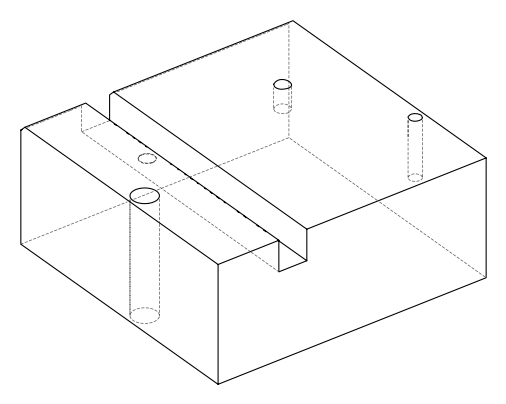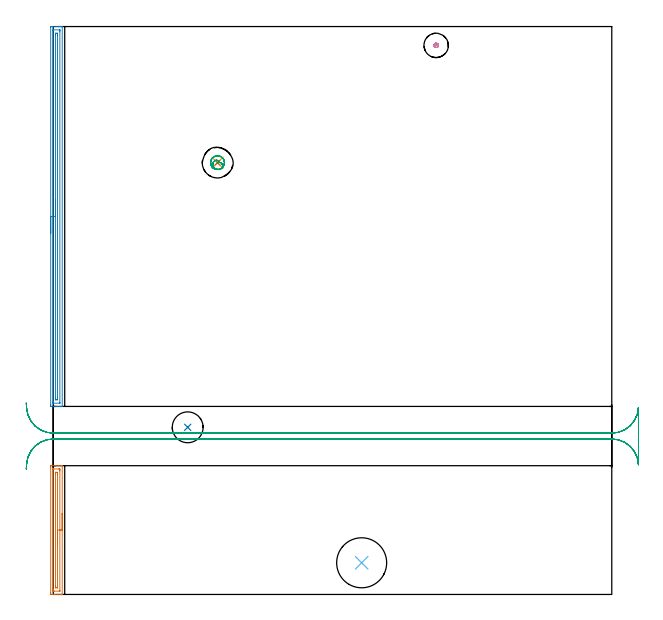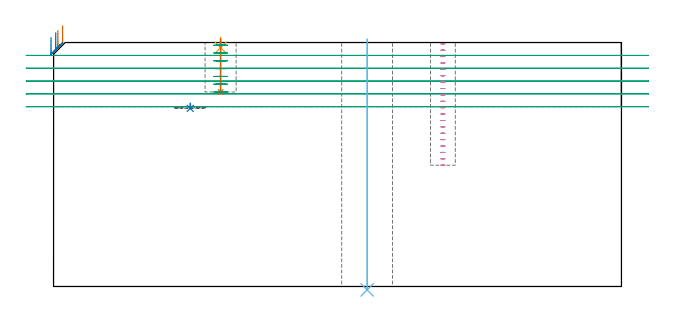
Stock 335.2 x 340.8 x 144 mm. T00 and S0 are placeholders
(PLAN: 9 operations, 7 tool changes, 18.9 min)
(1 AREA_MILL | FG_CHAMFER_SURFACE | UGT0205_001 | 2.04 min | 1943 mm3)
(2 AREA_MILL_1 | FG_CHAMFER_SURFACE_1 | UGT0205_001 | 5.66 min | 5530 mm3)
(3 MILL_RECTANGULAR_SLOT | SLOT_RECTANGULAR | UGT0201_004 | Follow Part, ap 8, ae 75% | 8.16 min | 450906 mm3)
(4 MILL_BLIND_HOLE_FROM_SOLID_MATERIAL | STEP1POCKET | NXT0201_011 | Spiral | 1 min | 12046 mm3)
(5 SPOT_DRILL | STEP1POCKET_1 | NXT0321_9005460120000 | 0.05 min | 217 mm3)
(6 INDEXABLE_INSERT_DRILL_THROUGH_HOLE_FROM_SOLID | STEP1HOLE | NXT0302_031 | 0.59 min | 101774 mm3)
(7 DRILL_BLIND_HOLE_INTO_CENTER | STEP1POCKET_1 | NXT0301_128 | 0.13 min | 2918 mm3)
(8 INDEXABLE_INSERT_DRILL_BLIND_HOLE_FROM_SOLID | STEP1POCKET_2 | NXT0302_008 | 0.02 min | 235 mm3)
(9 MILL_ROUGH_BLIND_HOLE_CONTOUR | STEP1POCKET_1 | NXT0201_010 | Spiral | 1.28 min | 4528 mm3)
(TOOL UGT0205_001 | Chamfer Mill 20 x 3 x 45 deg. | D20 FL50 Z2)
(TOOL UGT0201_004 | End Mill 32 mm | D32 FL53 Z6)
(TOOL NXT0201_011 | ENDMILL 12mm [2P460-1200-NA 1630] | D12 FL38 Z6)
(TOOL NXT0321_9005460120000 | NC Spot Drill, 142deg, 12mm, Carbide, Uncoated | D12 PA142 FL30 Z2)
(TOOL NXT0302_031 | Index. Insert Drill 30mm [880-D3000L32-05] | D30 PA176 FL150 Z2)
(TOOL NXT0301_128 | Carbide Drill 12mm [861.1-1200-036A1-GP GC34] | D12 PA150 FL37.4 Z2)
(TOOL NXT0302_008 | Index. Insert Drill 18.5mm [880-D1850L25-05] | D18.5 PA176 FL93 Z2)
(TOOL NXT0201_010 | ENDMILL 10mm [2P460-1000-NA 1630] | D10 FL30 Z6)
(OP 1 AREA_MILL)
G17 G21 G94 G90
T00 M6
G54
G17 G0 G90 X5.4 Y48.65 S1061 M3
G43 Z154. H0
G94 G1 Y48.612 Z153.128 F250.
Y48.498 Z152.264
Y48.309 Z151.412
Y48.047 Z150.58
Y47.713 Z149.774
Y47.31 Z149.
Y46.842 Z148.264
Y46.31 Z147.572
Y45.721 Z146.929
Y45.078 Z146.34
Y44.386 Z145.808
Y43.65 Z145.34
Y42.876 Z144.937
Y42.07 Z144.603
Y41.238 Z144.341
Y40.387 Z144.152
Y39.522 Z144.038
Y38.65 Z144.
Y0.081
X5.397 Y0.01 Z143.99
X5.333 Y0.003 Z143.927
X5.261 Y0. Z143.859
X1.352 Z139.95
X0.635 Z139.229
X-1.118 Y0.002 Z137.477
X-1.335 Y0.004 Z137.26
X-1.491 Y0.01 Z137.105
X-1.495 Y0.143 Z137.102
X-1.499 Y0.524 Z137.101
X-1.5 Y0.911 Z137.1
Y76.276
X-1.499 Y76.776 Z137.101
X-1.495 Y77.157 Z137.102
X-1.491 Y77.29 Z137.105
X-1.118 Y77.3 Z137.477
X0.635 Z139.229
X1.352 Z139.95
X1.512 Z140.11
X3.265 Z141.862
X5.261 Z143.859
X5.333 Y77.297 Z143.927
X5.397 Y77.29 Z143.99
X5.4 Y77.219 Z144.
Y38.65
X3.986 Z142.586
X3.985 Y2.297 Z142.585
X3.984 Y2.115 Z142.584
X3.981 Y2.025 Z142.581
X3.98 Y2.011 Z142.58
X3.937 Y2.007 Z142.537
X3.853 Y2.004 Z142.453
X3.558 Y2. Z142.158
X0.635 Z139.235
X0.05 Y2.003 Z138.65
X-0.04 Y2.009 Z138.56
X-0.079 Y2.013 Z138.521
X-0.082 Y2.137 Z138.518
X-0.084 Y2.297 Z138.516
X-0.086 Y3.027 Z138.514
Y3.184
X-0.085 Y75.003 Z138.515
X-0.083 Y75.185 Z138.517
X-0.081 Y75.275 Z138.519
X-0.08 Y75.289 Z138.52
X-0.037 Y75.293 Z138.563
X0.047 Y75.296 Z138.647
X0.342 Y75.3 Z138.942
X3.265 Z141.865
X3.85 Y75.297 Z142.45
X3.94 Y75.291 Z142.54
X3.979 Y75.287 Z142.579
X3.983 Y75.163 Z142.583
X3.984 Y75.003 Z142.584
X3.986 Y74.273 Z142.586
Y74.116
Y38.65
X2.572 Z141.172
Y4.772
X2.569 Y4.071 Z141.169
X2.568 Y4.026 Z141.168
X2.566 Y4.011 Z141.166
X2.528 Y4.006 Z141.128
X2.457 Y4.001 Z141.057
X2.388 Y4. Z140.988
X1.581 Z140.181
X1.512 Y4.002 Z140.112
X1.442 Y4.007 Z140.042
X1.335 Y4.018 Z139.935
X1.333 Y4.071 Z139.933
X1.33 Y4.255 Z139.93
X1.329 Y4.957 Z139.929
X1.328 Y5.143 Z139.928
X1.329 Y72.528 Z139.929
X1.331 Y73.229 Z139.931
X1.333 Y73.274 Z139.933
X1.334 Y73.289 Z139.934
X1.372 Y73.294 Z139.972
X1.443 Y73.299 Z140.043
X1.512 Y73.3 Z140.112
X2.319 Z140.919
X2.388 Y73.298 Z140.988
X2.458 Y73.293 Z141.058
X2.565 Y73.282 Z141.165
X2.567 Y73.229 Z141.167
X2.57 Y73.045 Z141.17
X2.571 Y72.343 Z141.171
X2.572 Y72.157 Z141.172
Y38.65
Y37.778 Z141.21
Y36.914 Z141.324
Y36.062 Z141.512
Y35.23 Z141.775
Y34.424 Z142.109
Y33.65 Z142.511
Y32.914 Z142.98
Y32.222 Z143.511
Y31.579 Z144.101
Y30.99 Z144.744
Y30.459 Z145.436
Y29.99 Z146.172
Y29.587 Z146.945
Y29.253 Z147.751
Y28.991 Z148.583
Y28.802 Z149.435
Y28.688 Z150.3
Y28.65 Z151.172
G0 Z154.
M5
M2
(OP 2 AREA_MILL_1)
G17 G21 G94 G90
T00 M6
G54
G17 G0 G90 X-1.5 Y216.8 S1061 M3
G43 Z154. H0
Z147.1
G94 G1 Y216.838 Z146.228 F250.
Y216.952 Z145.364
Y217.141 Z144.512
Y217.403 Z143.68
Y217.737 Z142.874
Y218.14 Z142.1
Y218.608 Z141.364
Y219.14 Z140.672
Y219.729 Z140.029
Y220.372 Z139.44
Y221.064 Z138.909
Y221.8 Z138.44
Y222.574 Z138.037
Y223.38 Z137.703
Y224.212 Z137.441
Y225.064 Z137.252
Y225.928 Z137.138
Y226.8 Z137.1
X-1.499 Y340.189 Z137.101
X-1.497 Y340.575 Z137.102
X-1.492 Y340.79 Z137.105
X-1.118 Y340.8 Z137.479
X2.388 Z140.982
X2.942 Z141.539
X3.265 Z141.861
X3.819 Z142.415
X4.141 Z142.736
X4.786 Z143.386
X5.119 Z143.718
X5.261 Y340.798 Z143.854
X5.398 Y340.79 Z143.988
X5.4 Y340.636 Z144.
Y112.964
X5.398 Y112.81 Z143.989
X5.261 Y112.802 Z143.854
X5.119 Y112.8 Z143.718
X4.787 Z143.386
X4.141 Z142.736
X2.942 Z141.539
X2.388 Z140.982
X-1.118 Y112.801 Z137.479
X-1.336 Y112.804 Z137.26
X-1.492 Y112.81 Z137.105
X-1.497 Y113.025 Z137.102
X-1.499 Y113.411 Z137.101
X-1.5 Y113.8 Z137.1
Y226.8
X-0.086 Z138.514
X-0.085 Y338.245 Z138.515
Y338.404
X-0.08 Y338.77 Z138.52
X-0.079 Y338.785 Z138.521
X-0.056 Y338.79 Z138.544
X0.013 Y338.795 Z138.613
X0.116 Y338.799 Z138.716
X3.753 Y338.8 Z142.353
X3.922 Y338.797 Z142.522
X3.951 Y338.795 Z142.551
X3.978 Y338.791 Z142.578
X3.979 Y338.753 Z142.579
X3.984 Y338.564 Z142.584
X3.985 Y338.404 Z142.585
X3.986 Y337.669 Z142.586
Y115.355
X3.985 Y115.196 Z142.585
X3.98 Y114.83 Z142.58
X3.979 Y114.815 Z142.579
X3.956 Y114.81 Z142.556
X3.887 Y114.805 Z142.487
X3.784 Y114.801 Z142.384
X0.147 Y114.8 Z138.747
X-0.022 Y114.803 Z138.578
X-0.051 Y114.805 Z138.549
X-0.078 Y114.809 Z138.522
X-0.079 Y114.847 Z138.521
X-0.084 Y115.036 Z138.516
X-0.085 Y115.196 Z138.515
X-0.086 Y115.931 Z138.514
Y226.8
X1.328 Z139.928
X1.329 Y335.725 Z139.929
X1.33 Y335.911 Z139.93
X1.336 Y336.618 Z139.936
X1.34 Y336.793 Z139.94
X1.512 Y336.795 Z140.112
X2.211 Y336.798 Z140.811
X2.388 Y336.795 Z140.988
X2.56 Y336.79 Z141.16
X2.565 Y336.618 Z141.165
X2.569 Y336.434 Z141.169
X2.571 Y335.725 Z141.171
X2.572 Y335.538 Z141.172
X2.571 Y117.875 Z141.171
Y117.689
X2.565 Y116.982 Z141.165
X2.56 Y116.807 Z141.16
X2.388 Y116.805 Z140.988
X1.689 Y116.802 Z140.289
X1.512 Y116.805 Z140.112
X1.34 Y116.81 Z139.94
X1.335 Y116.982 Z139.935
X1.331 Y117.166 Z139.931
X1.329 Y117.875 Z139.929
X1.328 Y118.062 Z139.928
Y226.8
Y227.672 Z139.967
Y228.536 Z140.08
Y229.388 Z140.269
Y230.22 Z140.532
Y231.026 Z140.865
Y231.8 Z141.268
Y232.536 Z141.737
Y233.228 Z142.268
Y233.871 Z142.857
Y234.46 Z143.501
Y234.992 Z144.193
Y235.46 Z144.928
Y235.863 Z145.702
Y236.197 Z146.508
Y236.459 Z147.34
Y236.648 Z148.192
Y236.762 Z149.057
Y236.8 Z149.928
G0 Z154.
M5
M2
(OP 3 MILL_RECTANGULAR_SLOT)
G17 G21 G94 G90
T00 M6
G54
G17 G0 G90 X-16.154 Y75.285 S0 M3
G43 Z154. H0
Z136.42
G94 G1 X-15.97 Y78.279 F250.
G2 X0. Y93.3 R16. F500.
G1 X335.2
G2 X351.19 Y77.866 R16.
G1 Y112.234
G2 X335.2 Y96.8 R16.
G1 X0.
G2 X-15.97 Y111.821 R16.
G1 X-16.154 Y114.815 F250.
G0 Y75.285 Z128.84
G1 X-15.97 Y78.279
G2 X0. Y93.3 R16. F500.
G1 X335.2
G2 X351.19 Y77.866 R16.
G1 X351.2
Y112.234
X351.19
G2 X335.2 Y96.8 R16.
G1 X0.
G2 X-15.97 Y111.821 R16.
G1 X-16.154 Y114.815 F250.
G0 Y75.285 Z121.26
G1 X-15.97 Y78.279
G2 X0. Y93.3 R16. F500.
G1 X335.2
G2 X351.19 Y77.866 R16.
G1 X351.2
Y112.234
X351.19
G2 X335.2 Y96.8 R16.
G1 X0.
G2 X-15.97 Y111.821 R16.
G1 X-16.154 Y114.815 F250.
G0 Y75.285 Z113.68
G1 X-15.97 Y78.279
G2 X0. Y93.3 R16. F500.
G1 X335.2
G2 X351.19 Y77.866 R16.
G1 X351.2
Y112.234
X351.19
G2 X335.2 Y96.8 R16.
G1 X0.
G2 X-15.97 Y111.821 R16.
G1 X-16.154 Y114.815 F250.
G0 Y75.285 Z106.1
G1 X-15.97 Y78.279
G2 X0. Y93.3 R16. F500.
G1 X335.2
G2 X351.19 Y77.866 R16.
G1 X351.2
Y112.234
X351.19
G2 X335.2 Y96.8 R16.
G1 X0.
G2 X-15.97 Y111.821 R16.
G1 X-16.154 Y114.815 F250.
G0 Z154.
M5
M2
(OP 4 MILL_BLIND_HOLE_FROM_SOLID_MATERIAL)
G17 G21 G94 G90
T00 M6
G54
G17 G0 G90 X229.8 Y329.5 S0 M3
G43 Z154. H1
Z143.23
G94 G3 X230.45 Y330.15 R0.65 F250.
X229.8 Y330.8 R0.65
X228.5 Y329.5 R1.3
X229.8 Y330.8 R-1.3
X229.15 Y330.15 R0.65
X229.8 Y329.5 R0.65
G0 Z139.46
G3 X230.45 Y330.15 R0.65
X229.8 Y330.8 R0.65
X228.5 Y329.5 R1.3
X229.8 Y330.8 R-1.3
X229.15 Y330.15 R0.65
X229.8 Y329.5 R0.65
G0 Z135.69
G3 X230.45 Y330.15 R0.65
X229.8 Y330.8 R0.65
X228.5 Y329.5 R1.3
X229.8 Y330.8 R-1.3
X229.15 Y330.15 R0.65
X229.8 Y329.5 R0.65
G0 Z131.92
G3 X230.45 Y330.15 R0.65
X229.8 Y330.8 R0.65
X228.5 Y329.5 R1.3
X229.8 Y330.8 R-1.3
X229.15 Y330.15 R0.65
X229.8 Y329.5 R0.65
G0 Z128.15
G3 X230.45 Y330.15 R0.65
X229.8 Y330.8 R0.65
X228.5 Y329.5 R1.3
X229.8 Y330.8 R-1.3
X229.15 Y330.15 R0.65
X229.8 Y329.5 R0.65
G0 Z124.38
G3 X230.45 Y330.15 R0.65
X229.8 Y330.8 R0.65
X228.5 Y329.5 R1.3
X229.8 Y330.8 R-1.3
X229.15 Y330.15 R0.65
X229.8 Y329.5 R0.65
G0 Z120.61
G3 X230.45 Y330.15 R0.65
X229.8 Y330.8 R0.65
X228.5 Y329.5 R1.3
X229.8 Y330.8 R-1.3
X229.15 Y330.15 R0.65
X229.8 Y329.5 R0.65
G0 Z116.84
G3 X230.45 Y330.15 R0.65
X229.8 Y330.8 R0.65
X228.5 Y329.5 R1.3
X229.8 Y330.8 R-1.3
X229.15 Y330.15 R0.65
X229.8 Y329.5 R0.65
G0 Z113.07
G3 X230.45 Y330.15 R0.65
X229.8 Y330.8 R0.65
X228.5 Y329.5 R1.3
X229.8 Y330.8 R-1.3
X229.15 Y330.15 R0.65
X229.8 Y329.5 R0.65
G0 Z109.3
G3 X230.45 Y330.15 R0.65
X229.8 Y330.8 R0.65
X228.5 Y329.5 R1.3
X229.8 Y330.8 R-1.3
X229.15 Y330.15 R0.65
X229.8 Y329.5 R0.65
G0 Z105.53
G3 X230.45 Y330.15 R0.65
X229.8 Y330.8 R0.65
X228.5 Y329.5 R1.3
X229.8 Y330.8 R-1.3
X229.15 Y330.15 R0.65
X229.8 Y329.5 R0.65
G0 Z101.76
G3 X230.45 Y330.15 R0.65
X229.8 Y330.8 R0.65
X228.5 Y329.5 R1.3
X229.8 Y330.8 R-1.3
X229.15 Y330.15 R0.65
X229.8 Y329.5 R0.65
G0 Z97.99
G3 X230.45 Y330.15 R0.65
X229.8 Y330.8 R0.65
X228.5 Y329.5 R1.3
X229.8 Y330.8 R-1.3
X229.15 Y330.15 R0.65
X229.8 Y329.5 R0.65
G0 Z94.22
G3 X230.45 Y330.15 R0.65
X229.8 Y330.8 R0.65
X228.5 Y329.5 R1.3
X229.8 Y330.8 R-1.3
X229.15 Y330.15 R0.65
X229.8 Y329.5 R0.65
G0 Z90.45
G3 X230.45 Y330.15 R0.65
X229.8 Y330.8 R0.65
X228.5 Y329.5 R1.3
X229.8 Y330.8 R-1.3
X229.15 Y330.15 R0.65
X229.8 Y329.5 R0.65
G0 Z86.68
G3 X230.45 Y330.15 R0.65
X229.8 Y330.8 R0.65
X228.5 Y329.5 R1.3
X229.8 Y330.8 R-1.3
X229.15 Y330.15 R0.65
X229.8 Y329.5 R0.65
G0 Z82.91
G3 X230.45 Y330.15 R0.65
X229.8 Y330.8 R0.65
X228.5 Y329.5 R1.3
X229.8 Y330.8 R-1.3
X229.15 Y330.15 R0.65
X229.8 Y329.5 R0.65
G0 Z79.14
G3 X230.45 Y330.15 R0.65
X229.8 Y330.8 R0.65
X228.5 Y329.5 R1.3
X229.8 Y330.8 R-1.3
X229.15 Y330.15 R0.65
X229.8 Y329.5 R0.65
G0 Z75.37
G3 X230.45 Y330.15 R0.65
X229.8 Y330.8 R0.65
X228.5 Y329.5 R1.3
X229.8 Y330.8 R-1.3
X229.15 Y330.15 R0.65
X229.8 Y329.5 R0.65
G0 Z71.6
G3 X230.45 Y330.15 R0.65
X229.8 Y330.8 R0.65
X228.5 Y329.5 R1.3
X229.8 Y330.8 R-1.3
X229.15 Y330.15 R0.65
X229.8 Y329.5 R0.65
G0 Z154.
M5
M2
(OP 5 SPOT_DRILL)
G17 G21 G94 G90
T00 M6
G54
G17 G0 G90 X98.6 Y259.1 S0 M3
G43 Z154. H0
G94 G81 G98 Z141. F250. R147.
G80
M5
M2
(OP 6 INDEXABLE_INSERT_DRILL_THROUGH_HOLE_FROM_SOLID)
G17 G21 G94 G90
T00 M6
G54
G17 G0 G90 X185.1 Y19. S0 M3
G43 Z154. H1
G94 G81 G98 Z-2.024 F250. R146.
G80
M5
M2
(OP 7 DRILL_BLIND_HOLE_INTO_CENTER)
G17 G21 G94 G90
T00 M6
G54
G17 G0 G90 X98.6 Y259.1 S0 M3
G43 Z154. H1
G94 G81 G98 Z114.8 F250. R146.
G80
M5
M2
(OP 8 INDEXABLE_INSERT_DRILL_BLIND_HOLE_FROM_SOLID)
G17 G21 G94 G90
T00 M6
G54
G17 G0 G90 X80.7 Y100.3 S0 M3
G43 Z154. H1
G94 G81 G98 Z105.1 F250. R108.1
G80
M5
M2
(OP 9 MILL_ROUGH_BLIND_HOLE_CONTOUR)
G17 G21 G94 G90
T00 M6
G54
G17 G0 G90 X98.6 Y259.1 S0 M3
G43 Z154. H1
Z142.4
G94 G3 X98.928 Y260.301 R0.645 F250.
X96.814 Y260.156 R1.871
X96.384 Y256.294 R2.736
X100.599 Y255.463 R3.345
X102.237 Y261.099 R4.15
X100.599 Y255.463 R-4.15
X101.418 Y258.281 R2.075
X98.6 Y259.1 R2.075
G0 Z137.8
G3 X98.928 Y260.301 R0.645
X96.814 Y260.156 R1.871
X96.384 Y256.294 R2.736
X100.599 Y255.463 R3.345
X102.237 Y261.099 R4.15
X100.599 Y255.463 R-4.15
X101.418 Y258.281 R2.075
X98.6 Y259.1 R2.075
G0 Z133.2
G3 X98.928 Y260.301 R0.645
X96.814 Y260.156 R1.871
X96.384 Y256.294 R2.736
X100.599 Y255.463 R3.345
X102.237 Y261.099 R4.15
X100.599 Y255.463 R-4.15
X101.418 Y258.281 R2.075
X98.6 Y259.1 R2.075
G0 Z128.6
G3 X98.928 Y260.301 R0.645
X96.814 Y260.156 R1.871
X96.384 Y256.294 R2.736
X100.599 Y255.463 R3.345
X102.237 Y261.099 R4.15
X100.599 Y255.463 R-4.15
X101.418 Y258.281 R2.075
X98.6 Y259.1 R2.075
G0 Z124.
G3 X98.928 Y260.301 R0.645
X96.814 Y260.156 R1.871
X96.384 Y256.294 R2.736
X100.599 Y255.463 R3.345
X102.237 Y261.099 R4.15
X100.599 Y255.463 R-4.15
X101.418 Y258.281 R2.075
X98.6 Y259.1 R2.075
G0 Z119.4
G3 X98.928 Y260.301 R0.645
X96.814 Y260.156 R1.871
X96.384 Y256.294 R2.736
X100.599 Y255.463 R3.345
X102.237 Y261.099 R4.15
X100.599 Y255.463 R-4.15
X101.418 Y258.281 R2.075
X98.6 Y259.1 R2.075
G0 Z114.8
G3 X98.928 Y260.301 R0.645
X96.814 Y260.156 R1.871
X96.384 Y256.294 R2.736
X100.599 Y255.463 R3.345
X102.237 Y261.099 R4.15
X100.599 Y255.463 R-4.15
X101.418 Y258.281 R2.075
X98.6 Y259.1 R2.075
G0 Z154.
M5
M2
